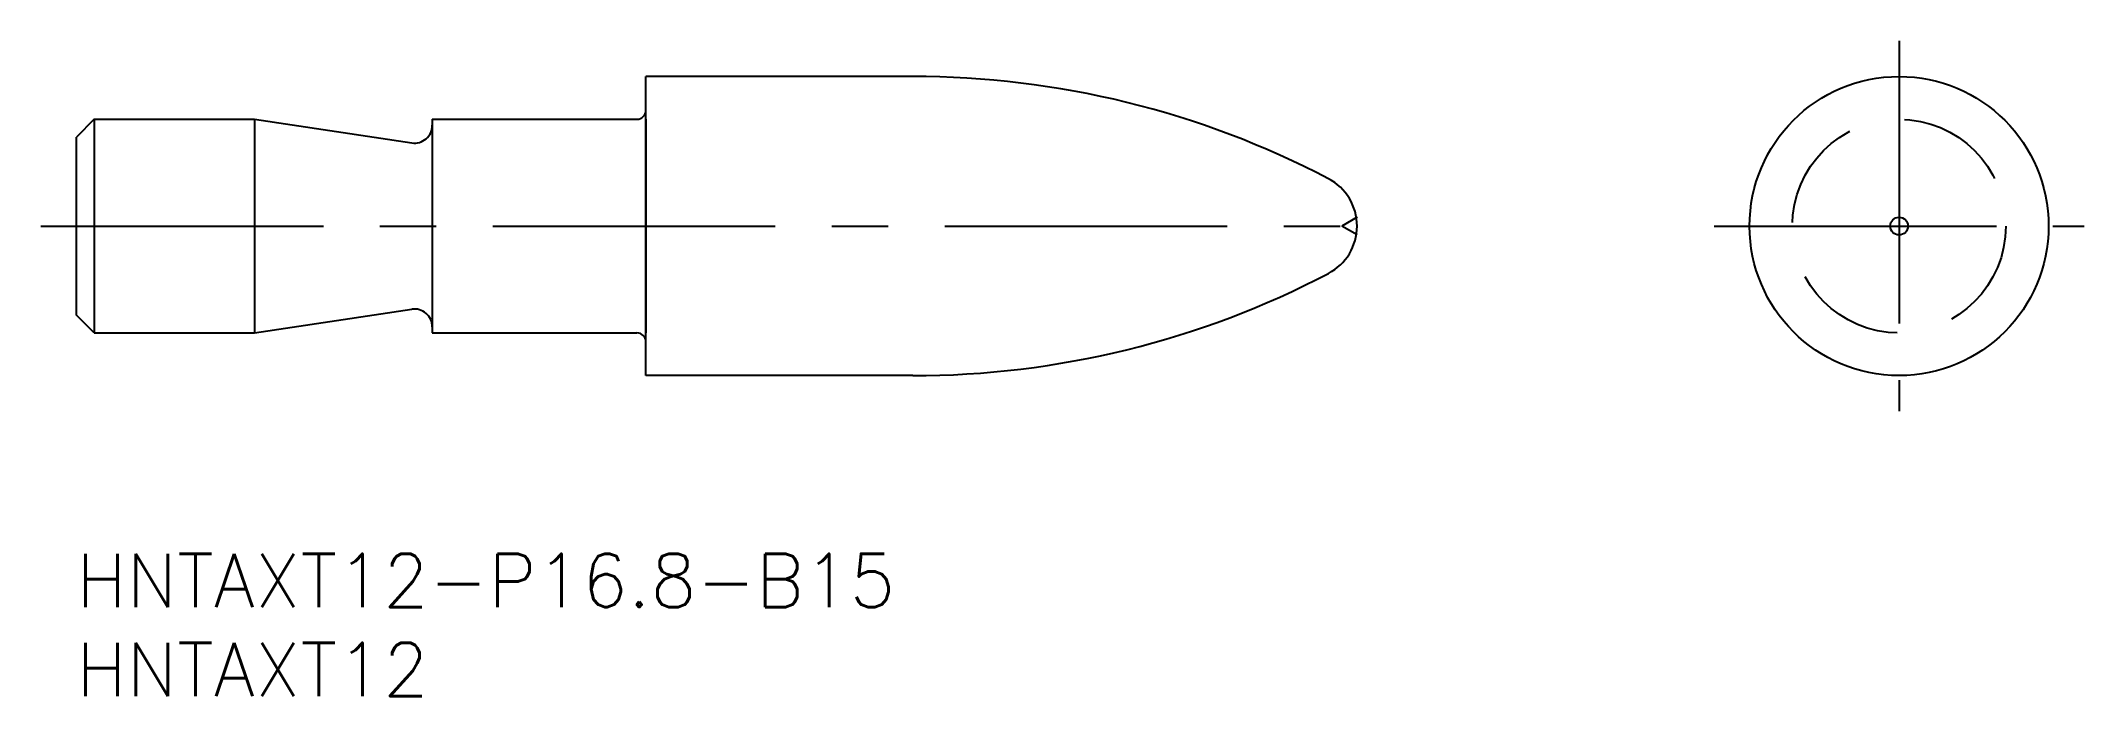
# Model space of a CAD drawing. Extents: x -2 to 113, y -8 to 29.
import ezdxf

# ---------------------------------------------------------------- set-up
doc = ezdxf.new("R2010")
doc.units = 0
doc.header["$LTSCALE"] = 0.5
doc.linetypes.add('CENTER', pattern=[50.8, 31.75, -6.35, 6.35, -6.35])
doc.linetypes.add('DASHED', pattern=[19.05, 12.7, -6.35])
for name, color, linetype in [('MSM_CENTER', 1, 'CENTER'), ('MSM_CONTINUOUS', 7, 'CONTINUOUS'), ('MSM_DASHED', 4, 'DASHED'), ('MSM_PART_NUMBER', 7, 'CONTINUOUS')]:
    doc.layers.add(name, color=color, linetype=linetype)
doc.styles.get("Standard").update_dxf_attribs({"font": 'txt.shx', "height": 3, "bigfont": 'bigfont.shx'})

# ---------------------------------------------------------------- blocks, each defined once
blk = doc.blocks.new('*U2')
at = {"layer": 'MSM_PART_NUMBER'}
blk.add_text('HNTAXT12-P16.8-B15', height=3, dxfattribs=at).set_placement((0, -3))
blk = doc.blocks.new('*U3')
at = {"layer": 'MSM_PART_NUMBER'}
blk.add_text('HNTAXT12', height=3, dxfattribs=at).set_placement((0, -8))

msp = doc.modelspace()

# ---------------------------------------------------------------- linework, layer by layer
at = {"layer": 'MSM_CENTER'}
for p, q in [((102.43, 28.8), (102.43, 8)), ((-2, 18.4), (73.97, 18.4)), ((92.03, 18.4), (112.83, 18.4))]:
    msp.add_line(p, q, dxfattribs=at)
at = {"layer": 'MSM_CONTINUOUS'}
for p, q in [((32, 10), (32, 26.8)), ((47, 26.8), (32, 26.8)), ((1, 24.4), (0, 23.4)), ((1, 24.4), (1, 12.4)), ((1, 24.4), (10, 24.4)), ((10, 24.4), (10, 12.4)), ((10, 24.4), (18.85, 23.07)), ((20, 24.4), (20, 12.4)), ((20, 24.4), (31.5, 24.4)), ((32, 24.4), (32, 12.4)), ((0, 13.4), (0, 23.4)), ((1, 12.4), (0, 13.4)), ((10, 12.4), (18.85, 13.73)), ((1, 12.4), (10, 12.4)), ((20, 12.4), (31.5, 12.4)), ((47, 10), (32, 10))]:
    msp.add_line(p, q, dxfattribs=at)
for radius in [8.4, 0.5]:
    msp.add_circle((102.43, 18.4), radius, dxfattribs=at)
for centre, radius, start, end in [((47, -23.6), 50.4, 62.3842, 90), ((31.5, 24.9), 0.5, 270, 0), ((19, 24.06), 1, 261.4692, 0), ((68.97, 18.4), 3, 297.6158, 62.3842), ((47, 60.4), 50.4, 270, 297.6158), ((19, 12.74), 1, 0, 98.5308), ((31.5, 11.9), 0.5, 0, 90)]:
    msp.add_arc(centre, radius, start, end, dxfattribs=at)
at = {"layer": 'MSM_DASHED'}
for p in [(71.97, 18.9), (71.97, 17.9)]:
    msp.add_line(p, (71.11, 18.4), dxfattribs=at)
msp.add_circle((102.43, 18.4), 6, dxfattribs=at)

# ---------------------------------------------------------------- block references
at = {"layer": 'MSM_CONTINUOUS'}
for name in ['*U2', '*U3']:
    msp.add_blockref(name, (0, 0), dxfattribs=at)

doc.saveas('drawing.dxf')
